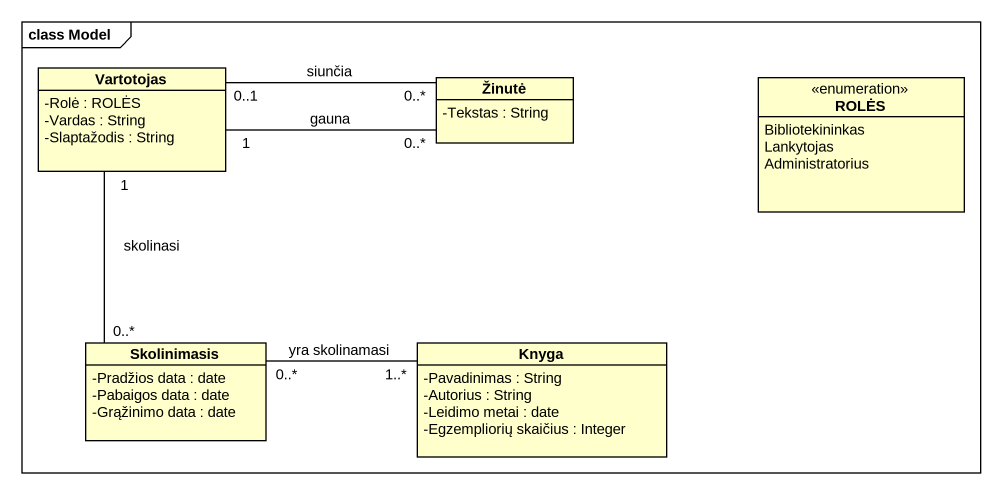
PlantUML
@startuml
mainframe class Model
hide circle
hide empty members
skinparam classAttributeIconSize 0
class Vartotojas {
  -Rolė : ROLĖS
  -Vardas : String
  -Slaptažodis : String
}
class Žinutė {
  -Tekstas : String
}
enum ROLĖS {
  Bibliotekininkas
  Lankytojas
  Administratorius
}
class Skolinimasis {
  -Pradžios data : date
  -Pabaigos data : date
  -Grąžinimo data : date
}
class Knyga {
  -Pavadinimas : String
  -Autorius : String
  -Leidimo metai : date
  -Egzempliorių skaičius : Integer
}
Vartotojas "0..1" -right- "0..*" Žinutė : siunčia
Vartotojas "1" -right- "0..*" Žinutė : gauna
Vartotojas "1" -- "0..*" Skolinimasis : skolinasi
Knyga "1..*" -left- "0..*" Skolinimasis : yra skolinamasi
@enduml
